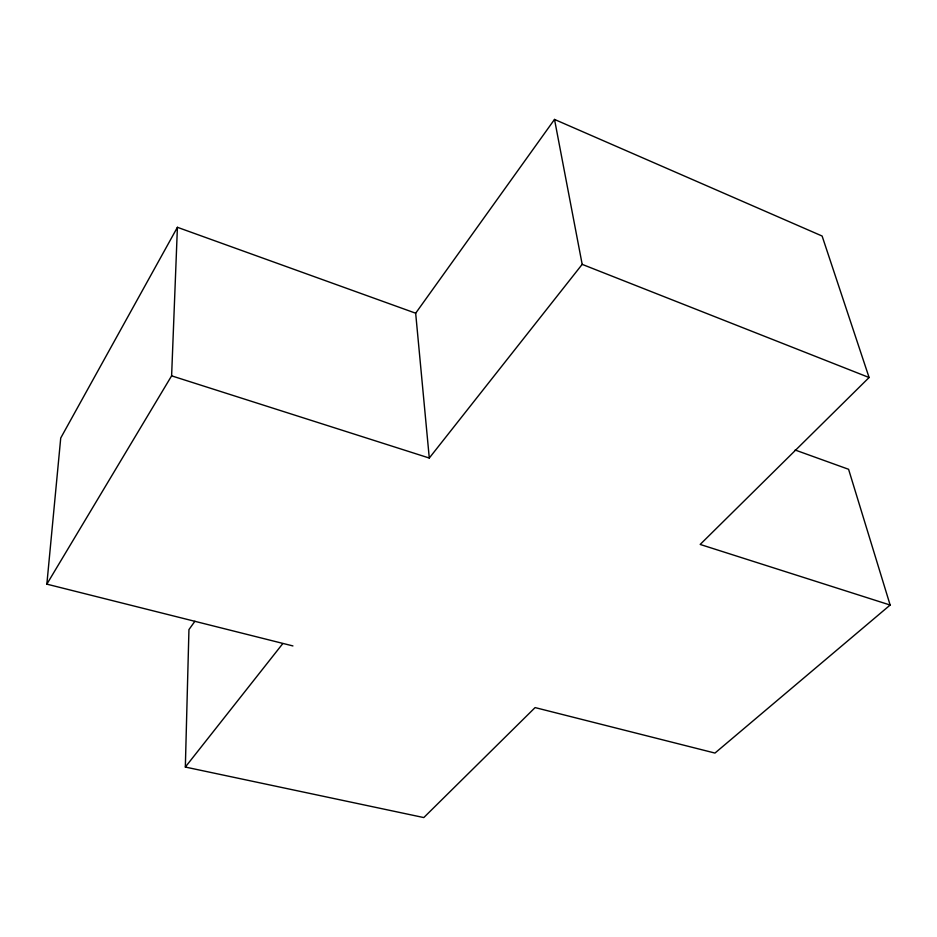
<?xml version="1.0" encoding="UTF-8"?>
<svg xmlns="http://www.w3.org/2000/svg" width="937" height="937" viewBox="0 0 937 937"><rect width="100%" height="100%" fill="white"/><g stroke="black" fill="none" stroke-linecap="round" stroke-linejoin="round"><path stroke-width="1.41" d="M795.138 450.018L848.582 469.285L890.15 605.044L714.966 753.067L535.097 707.587L423.793 817.568L185.339 767.052L188.946 629.594L194.908 621.266M171.612 375.842L177.409 227.304L415.665 313.204L429.287 458.041L171.612 375.842L46.85 584.149L292.93 645.933M46.85 584.149L60.729 438.012L177.409 227.304M415.665 313.204L554.517 119.432L822.112 236.03L869.091 377.517L700.173 544.444L890.15 605.044M185.339 767.052L282.658 643.766M429.287 458.041L582.182 264.363L554.517 119.432M582.182 264.363L869.091 377.517"/></g></svg>
